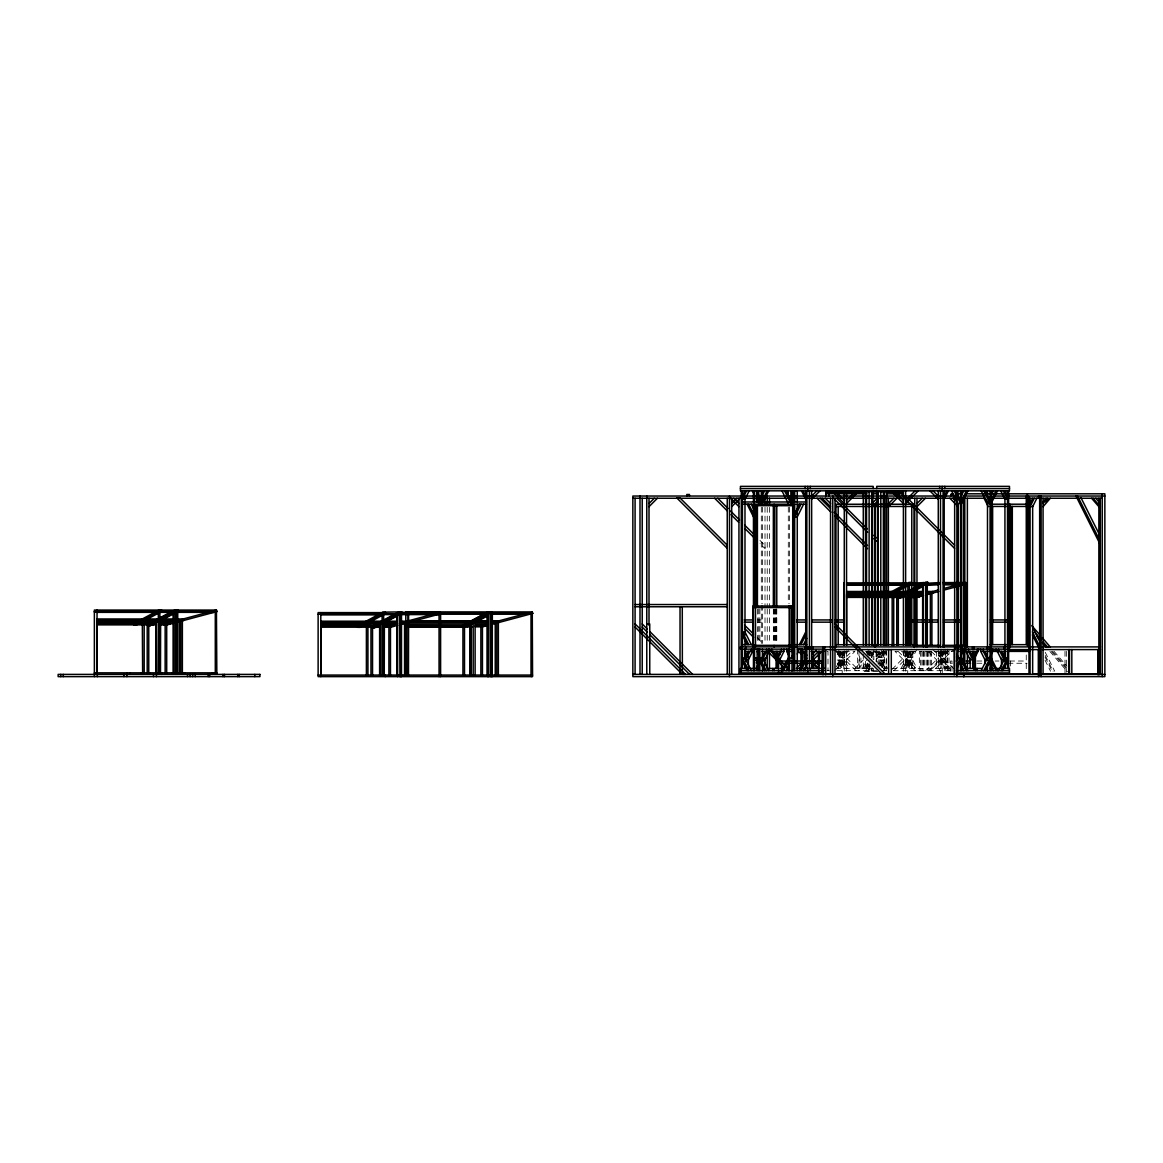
<?xml version="1.0" encoding="UTF-8"?>
<svg xmlns="http://www.w3.org/2000/svg" width="1163" height="1163" viewBox="0 0 1163 1163"><rect width="100%" height="100%" fill="white"/><g stroke="black" fill="none" stroke-linecap="round" stroke-linejoin="round"><path stroke-width="0.75" stroke-dasharray="5 3.75" d="M839.439 654.391L840.747 651.76M839.439 657.546L843.64 649.128M842.012 654.391L843.32 651.76M836.284 667.053L839.788 660.046M842.012 657.546L846.213 649.128M837.156 668.449L839.788 663.201M845.894 651.76L844.585 654.391L837.2 654.391M838.145 668.449L842.361 660.046M848.786 649.128L844.585 657.546L837.2 657.546M842.361 663.201L839.73 668.449L839.788 651.367M862.35 668.449L866.551 660.046M863.92 668.449L866.551 663.201L869.124 663.201L866.493 668.449M864.923 668.449L869.124 660.046M867.496 668.449L871 661.442M869.066 668.449L870.389 665.832M879.533 651.76L878.225 654.391L883.371 654.391L884.68 651.76M882.426 649.128L878.225 657.546L883.371 657.546L887.573 649.128M880.798 654.391L882.106 651.76M880.798 657.546L884.999 649.128M907.562 654.391L908.87 651.76M901.121 668.449L905.337 660.046L912.708 660.046L916.909 668.449M907.562 657.546L911.763 649.128M902.706 668.449L905.337 663.201L912.708 663.201L915.339 668.449M910.135 654.391L911.458 651.76M903.709 668.449L907.91 660.046M910.135 657.546L914.336 649.128M907.91 663.201L905.279 668.449L905.337 651.367M914.031 651.76L912.708 654.391L905.337 654.391L904.014 651.76M906.282 668.449L910.484 660.046M916.909 649.128L912.708 657.546L905.337 657.546L901.121 649.128M910.484 663.201L907.852 668.449L907.91 651.367M942.524 651.367L939.908 656.615L942.481 656.615L945.097 651.367M944.109 651.367L939.908 659.77L942.481 659.77L946.682 651.367M837.956 664.349L844.28 658.011M846.519 656.615L851.767 651.367M834.772 670.688L844.28 661.166M846.519 659.77L854.921 651.367L834.7 651.367M854.878 668.449L863.28 660.046M858.032 668.449L863.28 663.201M876.073 656.615L881.336 651.367M876.073 659.77L884.476 651.367L884.476 670.688M891.992 669.423L903.404 658.011M905.628 656.615L910.891 651.367M893.882 670.688L903.404 661.166M905.628 659.77L914.045 651.367M925.603 670.688L938.279 658.011M928.757 670.688L938.279 661.166M945.315 654.391L948.47 651.236M932.45 668.449L940.852 660.046M945.315 657.546L953.718 649.128M935.604 668.449L940.852 663.201M757.68 619.937L761.314 619.937M757.68 622.161L761.314 622.161M826.893 651.367L827.998 651.367L827.998 670.688M865.432 651.367L884.476 651.367M915.208 651.367L895.001 651.367L903.404 659.77M947.932 651.367L919.337 651.367L919.337 670.688M951.16 651.367L953.733 651.367M866.261 652.254L886.628 652.254L886.628 668.449M869.124 654.391L867.802 651.76L869.124 654.391L871.698 654.391L870.375 651.76M837.2 660.046L844.585 660.046L848.786 668.449M976.833 661.02L982.982 661.02M995.121 661.02L998.959 661.02M1009.615 661.02L1027.074 661.02M837.2 663.201L844.585 663.201L847.216 668.449M878.225 663.201L883.371 663.201L886.002 668.449M950.491 663.259L952.424 663.259M976.833 663.259L982.154 663.259M1007.987 663.259L1027.074 663.259M835.572 668.449L872.817 668.449M891.89 668.449L953.718 668.449L945.315 660.046M826.893 670.688L829.466 670.688M836.851 670.688L877.963 670.688M881.699 670.688L886.744 670.688M893.199 670.688L952.904 670.688M877.963 671.574L861.478 671.574L861.478 670.688M937.698 651.236L940.852 654.391M932.45 649.128L940.852 657.546M945.315 663.201L950.564 668.449M931.301 651.367L936.549 656.615M928.147 651.367L936.549 659.77M905.628 658.011L918.305 670.688M898.141 651.367L903.404 656.615M905.628 661.166L915.15 670.688M759.991 540.446L765.109 545.563L765.109 548.718L760.064 543.673M868.587 651.367L873.849 656.615M866.639 652.559L873.849 659.77L873.849 651.367M846.519 658.011L859.181 670.688M839.032 651.367L844.28 656.615M846.519 661.166L856.041 670.688M835.877 651.367L844.28 659.77M757.273 637.818L762.317 642.863M1053.94 651.222L1066.922 666.225M1052.442 651.222L1066.616 667.577M1051.381 651.425L1066.602 669.001M1049.898 651.425L1067.445 671.691M1045.246 652.327L1054.71 671.24M1045.246 655.481L1053.14 671.24M1045.043 657.051L1052.137 671.24M1045.043 660.206L1050.552 671.24M950.534 670.688L944.196 658.011L941.623 658.011L947.947 670.688M948.95 670.688L944.196 661.166L941.623 661.166L946.377 670.688M909.161 651.76L910.484 654.391M906.282 649.128L910.484 657.546M906.588 651.76L907.91 654.391M910.135 660.046L914.336 668.449M903.709 649.128L907.91 657.546M910.135 663.201L912.766 668.449L912.708 651.367M907.562 660.046L911.763 668.449L911.603 651.367M907.562 663.201L910.193 668.449M883.429 668.449L880.798 663.201L882.761 667.14M867.496 649.128L871.698 657.546M866.319 651.934L868.427 656.136M841.038 651.76L842.361 654.391M838.145 649.128L842.361 657.546M838.465 651.76L839.788 654.391M842.012 660.046L846.213 668.449M836.284 650.539L839.788 657.546M842.012 663.201L844.643 668.449L844.585 651.367M839.439 660.046L843.64 668.449M839.439 663.201L842.07 668.449L842.012 651.367M1066.34 651.324L1066.326 672.214M1064.988 651.324L1064.988 673.959M1026.26 654.958L1026.26 671.211M1010.56 661.02L1010.56 668.027M951.988 671.211L951.988 661.02L950.491 661.02L950.491 671.211M948.979 649.128L948.979 668.449M947.482 649.128L947.482 668.449M947.045 649.128L947.045 668.449M945.563 649.128L945.563 668.449M945.315 651.367L945.315 668.449M944.792 668.449L944.792 670.688M944.196 649.128L944.196 668.449M943.077 649.128L943.091 668.449M942.481 651.367L942.481 668.449M942.219 668.449L942.219 672.912M941.623 649.128L941.623 668.449M941.361 651.367L941.361 668.449M940.852 651.367L940.852 668.449M940.504 649.128L940.504 668.449M940.489 670.688L940.489 672.912M939.908 651.367L939.908 668.449M939.646 668.449L939.646 670.688M938.788 651.367L938.788 668.449M938.279 649.128L938.279 668.449M936.549 651.367L936.549 668.449M931.432 651.367L931.432 670.688M930.327 651.367L930.327 670.688M928.859 651.367L928.859 670.688M927.754 651.367L927.754 670.688M927.231 651.367L927.231 668.449M926.126 651.367L926.126 668.449M924.658 651.367L924.658 668.449M923.538 651.367L923.538 668.449M923.029 651.367L923.029 670.688M921.91 651.367L921.91 670.688M920.456 651.367L920.456 670.688M910.484 651.367L910.484 668.449M910.135 651.367L910.135 668.449M909.015 651.367L909.015 668.449M907.562 651.367L907.562 668.449M907.721 670.688L907.721 672.912M906.442 651.367L906.442 668.449M905.628 650.699L905.628 671.124M903.404 650.699L903.404 671.124M886.148 650.8L886.148 670.775M885.13 650.03L885.13 652.254M883.909 650.8L883.909 670.775M883.647 650.03L883.647 652.254M883.371 652.254L883.371 666.661M882.252 651.367L882.252 666.661M880.798 652.254L880.798 666.661M879.679 652.254L879.679 666.661M878.225 652.254L878.225 664.858M877.106 652.254L877.106 663.055M876.451 649.128L876.451 661.427M876.073 651.367L876.073 661.616M874.954 650.03L874.954 652.254M873.471 650.03L873.471 657.909M873.471 668.449L873.471 670.688M872.817 652.254L872.817 657.647M871.974 650.8L871.974 656.237M871.974 667.14L871.959 671.574M871.698 652.254L871.698 657.647M871.741 668.449L871.741 670.688M870.244 652.254L870.244 655.859M869.735 650.8L869.735 656.237M869.735 665.323L869.982 671.792M869.124 664.858L869.168 670.688M868.95 670.688L868.95 671.574M868.528 668.449L868.528 670.688M868.165 668.449L868.223 671.574M867.656 663.055L867.671 670.688M867.511 663.506L867.511 670.775M866.682 670.688L866.551 663.055M865.519 661.253L865.432 670.688M863.28 654.057L863.28 668.449M860.896 657.909L860.896 668.449M859.399 656.165L859.399 668.449M858.963 650.887L858.963 668.449M857.48 649.128L857.48 668.449M846.519 650.699L846.519 671.124M844.28 650.699L844.28 671.124M843.466 651.367L843.466 668.449M842.361 651.367L842.361 668.449M842.201 670.688L842.201 672.912M840.893 651.367L840.893 668.449M839.439 651.367L839.439 668.449M838.319 651.367L838.319 668.449M789.401 507.184L789.401 603.466M788.296 507.184L788.296 603.466M776.782 609.121L776.782 641.787M776.23 608.976L776.23 643.284M776.026 608.976L776.026 643.284M775.285 609.121L775.285 641.787M774.849 609.121L774.849 641.787M774.107 609.121L774.107 641.787M773.351 609.121L773.351 641.787M769.47 507.344L769.47 607.217M769.47 609.034L769.47 641.714M767.231 507.344L767.231 607.217M767.231 609.034L767.231 641.714M765.007 507.344L765.007 607.217M765.007 609.034L765.007 641.714M762.419 507.184L762.419 603.466M762.419 605.283L762.419 643.43M761.314 507.184L761.314 603.466M761.314 605.283L761.314 643.43M759.846 608.918L759.846 643.43M758.727 608.918L758.727 643.43M757.418 609.121L757.418 641.787M883.371 660.046L878.225 660.046L882.426 668.449L887.573 668.449L883.371 660.046M884.999 668.449L880.798 660.046L884.999 668.449"/><path stroke-width="1.5" d="M97.038 672.839L97.038 621.246L141.086 621.246L140.825 619.763M97.038 618.963L142.308 618.963L142.627 673.014L144.183 673.014L144.168 620.199L97.038 620.461M320.799 675.063L320.799 623.484L364.862 623.484L366.33 622.685L366.069 621.202L320.799 621.202M366.389 675.238L366.389 622.641L367.93 622.423L367.944 675.238M892.166 645.509L892.166 592.912L893.722 592.708L893.736 645.509M1039.649 496.034L1039.649 674.831M160.494 672.839L160.625 620.766L158.313 621.173M383.485 675.063L383.586 628.761M384.255 675.063L384.386 622.99L382.075 623.412M910.048 645.334L910.178 593.261M742.416 496.092L745.047 490.83M746.617 490.83L742.416 499.232L744.989 499.232L749.19 490.83M762.23 495.583L764.614 490.83M762.419 500.352L767.187 490.83M768.758 490.83L762.419 503.506L762.419 490.83M791.785 495.583L793.37 492.414M791.988 500.352L793.573 497.183M793.573 500.337L791.988 503.506L791.988 490.83M794.692 513.726L799.461 504.204M801.031 504.204L794.692 516.881L797.266 516.881L803.604 504.204M745.846 656.615L748.478 651.367M750.048 651.367L745.846 659.77L748.42 659.77L752.621 651.367M756.357 662.765L758.727 658.011L754.554 658.011M756.561 667.518L758.93 662.765M762.419 656.615L765.05 651.367M757.346 669.103L758.93 665.919M769.208 649.128L769.208 651.367L764.992 659.77L762.419 659.77L766.621 651.367L766.621 649.128M777.204 656.615L779.835 651.367L779.777 654.784M783.978 649.128L783.978 651.367L779.777 659.77L777.204 659.77L781.405 651.367L781.405 649.128M781.958 670.688L788.296 658.011M783.528 670.688L787.496 662.75M791.988 656.615L793.951 652.676M786.101 670.688L789.284 664.335M799.388 644.665L805.726 632.003M792.686 658.374L794.082 655.569M800.973 644.665L805.726 635.158M797.353 654.158L798.763 649.128M803.546 644.665L806.715 638.327M799.388 670.688L805.726 658.011M800.973 670.688L804.927 662.75M803.546 670.688L806.715 664.335M944.196 496.092L946.813 490.83M944.196 499.232L948.397 490.83M961.438 495.583L963.807 490.83M961.627 500.352L966.38 490.83M961.627 503.506L967.965 490.83M990.193 497.183L993.376 490.83M991.181 500.352L995.95 490.83M991.181 503.506L997.52 490.83M1030.084 503.521L1032.715 498.258M1034.3 498.258L1030.084 506.675L1032.657 506.675L1036.873 498.258M956.349 661.18L957.934 658.011L960.507 658.011L956.553 665.934M961.147 655.569L963.255 649.128M956.538 669.103L960.507 661.166M972.573 653.984L973.882 651.367L973.838 668.449M973.838 656.615L976.455 651.367M973.838 659.77L978.039 651.367L978.039 649.128M981.165 670.688L987.489 658.011L990.076 658.011L983.738 670.688M990.018 656.964L992.809 651.367L992.809 649.128M985.308 670.688L990.076 661.166M998.595 670.688L1004.934 658.011L1007.507 658.011L1001.169 670.688M1002.739 670.688L1007.507 661.166M1042.717 502.198L1046.133 498.258M1043.066 503.521L1047.616 498.258M1045.741 501.864L1047.819 499.465M1043.066 506.675L1050.349 498.258M649.012 503.521L654.26 498.258M649.012 506.675L657.415 498.258M731.687 503.521L736.949 498.258M731.687 506.675L740.104 498.258M811.643 496.092L816.906 490.83M811.643 499.232L820.06 490.83M825.861 493.723L866.784 493.737M825.861 495.947L825.774 491.571L866.711 491.571M846.519 500.352L856.041 490.83M846.519 503.506L859.181 490.83M871.974 503.521L877.222 498.258M873.166 505.469L877.978 500.671M893.824 498.258L888.576 503.521L888.576 506.675L896.978 498.258M899.333 493.81L899.406 495.961M902.386 493.737L886.279 493.839M902.386 495.961L902.314 491.571L886.279 491.6M905.628 500.352L915.15 490.83M905.628 503.506L918.305 490.83M916.967 503.521L922.23 498.258M916.967 506.675L925.385 498.258M797.396 667.257L802.208 662.445M812.661 653.94L816.266 650.335M799.344 668.449L801.452 666.355M813.359 656.615L818.621 651.367M813.359 659.77L821.776 651.367M161.395 610.866L172.88 610.866L176.587 609.688L176.98 611.186L149.664 625.825L156.598 622.917M146.262 618.963L157.732 618.963L158.139 620.461L155.857 621.667L155.857 674.395M160.014 612.349L173.272 612.349L176.98 611.186M380.025 621.987L381.493 621.202L381.9 622.685L367.174 623.484M383.514 613.09L383.775 614.587L397.034 614.587L400.741 613.41L400.348 611.912L382.976 612.145L359.018 624.982M908.507 645.334L908.507 593.334L906.181 593.755L907.692 592.956L907.285 591.473L905.817 592.258L906.181 645.334M922.419 583.361L926.141 582.183L926.533 583.681L907.751 593.741M926.533 583.681L922.826 584.858L909.568 584.858M135.257 622.743L154.417 612.479M94.363 611.564L159.171 611.564L158.909 610.066L157.427 610.866L97.038 610.866M143.965 619.327L147.149 617.611M133.658 623.601L133.861 625.113L159.404 611.418L174.741 611.564L174.348 610.066L161.221 610.066L161.497 611.564M133.861 625.113L136.173 625.113L161.73 611.418L161.526 609.906L159.215 609.906L159.404 611.418M150.856 622.656L169.653 612.581M160.218 618.454L168.751 613.875M147.73 624.327L148.137 625.825L174.741 611.564M173.81 613.701L159.724 621.246L173.781 621.246M366.912 621.987L368.38 621.202L368.642 622.685L381.9 622.685M357.419 625.839L357.623 627.337L383.179 613.642L398.502 613.788L398.109 612.305M320.799 627.119L358.073 627.119L359.541 626.319L359.28 624.836L320.799 624.836M405.8 611.898L532.276 611.912L532.567 676.633L318.124 676.633L318.124 612.61L382.104 612.61L382.365 614.093L380.897 614.893L320.799 614.893M357.623 627.337L359.934 627.337L385.491 613.642L385.287 612.145M377.757 623.208L373.236 625.621L373.643 627.119L360.515 627.119L360.123 625.621M380.883 621.522L396.539 613.134M381.566 621.987L394.94 614.82M371.491 626.566L371.898 628.049L398.502 613.788M400.741 613.41L373.425 628.049L397.572 615.925M462.7 625.389L465.84 623.702M468.98 622.016L483.11 614.442M486.599 612.581L487.82 611.912M463.019 625.403L485.073 613.599M486.977 612.581L488.213 611.912L488.475 613.41L463.296 626.973L408.475 626.973M480.726 616.971L483.866 615.285M490.844 612.581L492.08 611.912L492.342 613.41L492.225 676.633M465.215 626.886L487.21 615.111M467.148 626.886L471.858 624.371M487.559 615.954L474.33 623.063L488.155 623.063M883.211 596.11L903.971 584.974M909.306 583.361L923.887 582.576L924.294 584.059L897.676 598.32L897.284 596.837M908.957 583.913L883.415 597.608L885.726 597.608L911.283 583.913L911.08 582.416L908.754 582.416L908.957 583.913L911.283 583.913M898.854 595.994L923.887 582.576M899.522 596.445L902.648 594.773M925.472 583.361L939.37 582.576M898.81 596.837L899.203 598.32L904.61 595.427M904.581 596.27L899.203 598.32M923.364 586.196L909.262 593.755L923.32 593.755M939.82 584.059L925.879 584.858L938.439 584.858M168.417 622.932L173.563 621.551M182.14 619.254L207.872 612.363M213.018 610.982L216.434 610.066L216.972 611.564L177.081 622.234M166.702 625.011L173.97 623.063M392.178 625.171L397.324 623.79M405.902 621.493L435.064 613.671M390.463 627.235L397.731 625.301M400.842 624.458L440.733 613.788L440.21 612.305L401.162 612.305M404.564 623.79L406.134 623.383M482.441 625.272L487.588 623.891M495.889 621.667L527.086 613.308M482.441 626.886L487.631 625.505M491.106 624.575L532.814 613.41L532.276 611.912M923.117 594.06L916.255 595.892L909.161 595.892M928.263 592.679L938.556 589.917M943.702 588.551L959.126 584.408M963.037 583.361L965.988 582.576L966.526 584.059L943.92 590.106M923.524 595.572L916.255 597.52L916.255 645.334M926.635 594.729L938.948 591.429M930.356 594.06L931.912 593.653M924.963 584.509L922.637 584.945L922.637 645.334M381.29 623.819L383.601 623.412M399.185 614.224L401.497 613.831L401.497 676.633M924.963 584.495L927.289 584.102L926.955 582.576M175.875 610.066L178.113 609.688L178.506 611.186L176.267 611.564M148.137 625.825L150.376 625.447M371.898 628.049L374.137 627.671M897.676 598.32L899.915 597.942M159.883 672.839L159.869 611.782L158.342 611.985L158.168 674.395M158.328 612.61L159.869 611.782M383.645 675.063L383.63 614.02L382.104 614.224L382.089 675.063M382.089 614.849L383.63 614.02M907.896 584.495L909.422 584.291L909.437 645.334M907.867 585.12L909.422 584.291M740.438 488.605L1009.484 488.605M872.061 491.571L877.396 491.571M825.846 492.167L863.222 492.167M886.366 492.167L902.386 492.167M872.046 493.839L877.469 493.737M955.739 493.81L959.359 493.81M965.828 493.81L1003.843 493.81M1007.463 493.81L1104.85 493.81L1104.85 676.633L632.846 676.633L632.846 496.034L956.887 496.034L956.887 676.633M964.025 496.034L985.076 496.034M992.984 496.034L1004.687 496.034M1007.26 496.034L1104.85 496.034M632.846 498.258L956.887 498.258M985.613 498.258L963.676 498.258L963.676 645.349M992.199 498.258L1102.277 498.258M742.416 501.98L806.497 501.98M951.596 490.83L957.934 503.506L960.507 503.506L954.169 490.83M742.416 504.204L806.497 504.204M990.222 504.204L1030.534 504.204M754.743 505.687L793.631 505.687M835.964 506.472L874.605 506.472M875.361 506.472L914.002 506.472M990.222 506.443L1009.557 506.443M1009.92 506.443L1029.24 506.443M942.917 582.576L965.988 582.576L966.395 646.904M846.591 582.881L907.896 582.881L908.158 584.364L846.591 584.364M924.294 584.059L911.036 584.059L910.774 582.576M943.382 584.059L966.526 584.059M943.818 584.858L958.181 584.858M846.591 585.163L906.675 585.163M956.887 586.704L958.443 586.704L958.443 589.379L956.887 589.379M846.591 591.473L891.847 591.473L892.123 592.956L846.591 592.956M894.173 591.473L907.285 591.473M913.798 591.473L922.419 591.473M925.879 591.473L932.77 591.473L933.308 592.956L926.359 592.956M846.591 592.258L890.378 592.258M897.618 592.258L904.174 592.258M914.103 592.258L922.841 592.258M926.33 592.258L929.819 592.258L930.356 593.755L930.356 645.334M894.434 592.956L907.692 592.956M910.745 592.956L922.899 592.956M890.64 593.755L846.591 593.755L846.591 645.334L846.519 490.83M892.966 593.755L904.552 593.755M926.838 593.755L930.356 593.755M846.591 595.107L885.072 595.107L885.334 596.604L846.591 596.604M887.384 595.107L900.496 595.107L900.903 596.604L887.791 596.604M910.513 595.107L919.206 595.107L919.744 596.604L909.219 596.604M846.591 595.892L883.589 595.892M890.829 595.892L902.081 595.892M846.591 597.389L883.865 597.389M886.308 597.389L903.855 597.462M909.161 597.462L916.793 597.389M635.085 604.542L727.238 604.542M635.085 606.766L727.238 606.766M753.566 607.58L791.102 607.58M158.909 610.066L94.363 610.066L94.363 676.633M177.706 610.866L213.483 610.866L214.021 612.349L178.113 612.349M216.972 611.564L177.794 611.564L177.401 610.066L216.434 610.066L216.841 674.395M94.363 612.014L97.038 612.014M97.038 612.349L157.703 612.349M320.799 613.395L380.621 613.395M440.21 613.41L532.814 613.41M440.603 676.633L440.603 613.802L401.569 613.788L400.087 614.587L437.782 614.587L437.259 613.09M318.124 614.238L382.365 614.093M408.024 614.064L431.72 614.064M436.837 614.064L487.253 614.064M530.357 614.064L491.106 614.064L492.342 613.41L492.08 611.912M162.515 618.963L174.595 618.963M178.055 618.963L183.231 618.963L183.754 620.461L176.82 620.461M744.233 619.937L753.29 619.937M796.655 619.937L806.482 619.937M811.643 619.937L831.589 619.937M835.223 619.937L844.28 619.937M905.628 619.937L938.279 619.937M943.426 619.937L960.507 619.937M990.425 619.937L1007.507 619.937M144.881 620.461L158.139 620.461M161.192 620.461L173.345 620.461M408.024 620.897L471.437 620.897L471.698 622.379L408.024 622.379M477.092 620.911L487.908 620.911M491.513 620.911L498.723 620.911L499.247 622.409L490.786 622.409M143.412 621.246L158.953 620.838L158.953 672.839M177.285 621.246L180.803 621.246L180.803 674.395M370.023 621.202L381.493 621.202M386.276 621.202L396.641 621.202M400.087 621.202L406.992 621.202L407.515 622.685L400.581 622.685M415.133 621.551L470.201 621.551M479.185 621.565L487.719 621.565M491.135 621.565L496.267 621.565M744.233 622.161L753.29 622.161M796.655 622.161L806.482 622.161M811.643 622.161L831.589 622.161M835.223 622.161L844.28 622.161M905.628 622.161L938.279 622.161M943.426 622.161L960.507 622.161M990.425 622.161L1007.507 622.161M487.399 622.409L475.565 622.409L475.289 620.911M97.038 622.612L135.519 622.612L135.78 624.095L97.038 624.095M139.473 622.612L150.957 622.612L151.35 624.095L138.237 624.095L137.83 622.612M159.229 622.612L169.653 622.612L170.191 624.095L159.665 624.095M320.799 622.685L366.33 622.685M397.106 622.685L384.953 622.685L384.56 621.202M408.024 623.048L470.463 623.048L470.463 675.063M491.615 623.063L496.79 623.063L496.79 675.092M383.485 623.484L397.542 623.484M401.061 623.484L404.564 623.484L404.564 675.063M646.773 623.95L649.754 623.95L649.754 674.395M97.038 624.88L134.312 624.88L134.036 623.397M152.527 624.953L156.511 624.88M159.622 624.953L167.239 624.88L166.702 623.397L166.702 672.839M363.234 624.836L374.719 624.836L375.111 626.319L361.998 626.319L361.591 624.836M384.72 624.836L393.414 624.836L393.952 626.319L385.186 626.319M408.024 624.749L464.27 624.822L464.517 626.232M475.333 624.749L484.36 624.749L484.898 626.232L474.984 626.232M320.799 626.319L359.541 626.319M408.024 626.232L464.531 626.319M471.684 626.232L468.384 626.232L468.108 624.749M408.024 626.886L472.251 626.886M475.347 626.842L482.441 626.842L482.441 675.063M380.272 627.119L376.696 627.119L376.289 625.621M383.848 627.119L391.001 627.119L390.463 625.621L390.463 675.063M370.968 627.191L379.836 627.191M385.157 627.191L390.463 627.191M742.416 644.665L753.45 644.665M794.692 644.665L806.729 644.665M835.964 644.709L874.605 644.709M875.361 644.709L914.002 644.709M990.222 644.665L1009.557 644.665M1009.92 644.665L1029.24 644.665M753.566 645.334L791.102 645.334L791.102 646.904M793.457 645.421L792.715 645.421L792.715 505.687M873.413 645.334L876.989 645.334M912.751 645.334L939.617 645.334M942.975 645.334L966.395 645.334M793.573 646.904L740.438 646.904L740.438 649.128L794.387 649.128M794.692 646.904L1100.474 646.904M797.338 649.128L824.276 649.128M959.242 649.128L957.745 649.128L957.745 646.904M960.9 649.128L1009.484 649.128L1009.484 646.904M823.026 649.579L955.317 649.579L955.317 646.904M976.673 649.579L980.758 649.579M1008.001 649.579L1039.664 649.579M1042.441 649.579L1100.474 649.579M991.937 649.826L996.822 649.826M1007.623 649.826L1029.749 649.826M758.683 651.367L757.098 651.367L759.206 655.569M761.867 651.367L769.208 651.367M771.883 649.128L771.883 651.367L783.978 651.367M786.668 649.128L786.668 651.367L793.006 651.367M806.439 651.367L801.99 651.367L801.99 649.128M811.062 651.367L824.276 651.367M957.934 651.367L959.053 651.367M961.685 651.367L963.255 651.367M965.944 649.128L965.944 651.367L978.039 651.367M980.714 649.128L980.714 651.367L992.809 651.367M1006.039 651.367L996.037 651.367L996.037 649.128M991.414 651.396L999.133 651.396M1007.623 651.396L1029.749 651.396M789.401 658.011L793.573 658.011M754.554 660.235L758.727 660.235M789.401 660.235L793.573 660.235M966.177 661.02L970.567 661.02M778.585 663.259L821.689 663.259M966.177 663.259L970.567 663.259M758.48 668.449L740.438 668.449L740.438 672.912L823.782 672.912M767.507 668.449L777.8 668.449M780.126 668.449L783.731 668.449M796.364 668.449L824.8 668.449M960.769 668.449L982.415 668.449M989.64 668.449L993.246 668.449M996.851 668.449L1009.484 668.449L1009.484 672.912L956.379 672.912M740.438 670.688L820.191 670.688M821.165 670.688L824.32 670.688L821.79 668.144M956.379 670.688L1009.484 670.688M94.363 672.839L216.841 672.839M823.026 673.959L824.596 673.959M825.715 673.959L831.138 673.959M834.758 673.959L954.212 673.959M974.056 673.959L988.332 673.959M991.908 673.959L1029.386 673.959M1032.526 673.959L1039.664 673.959M1042.033 673.959L1099.122 673.959M632.846 674.395L1104.85 674.395M318.124 675.063L532.567 675.063M953.282 498.258L955.695 500.671M952.977 498.258L955.085 500.366M949.822 498.258L958.239 506.675M933.017 490.83L938.279 496.092M929.862 490.83L938.279 499.232M954.576 545.229L907.285 497.938L904.131 497.938L954.576 548.384M893.882 490.83L903.404 500.352M890.727 490.83L903.404 503.506M834.772 490.83L844.28 500.352M831.618 490.83L844.28 503.506M836.72 498.258L867.394 528.947M873.791 535.329L876.35 537.888M834.83 499.523L867.613 532.32M873.922 538.629L876.451 541.144M825.279 498.258L830.542 503.521M822.125 498.258L830.542 506.675M820.206 498.258L830.44 508.493M834.278 512.316L867.511 545.563M817.066 498.258L830.934 512.142M834.714 515.921L867.511 548.718M733.679 498.258L738.941 503.521M730.524 498.258L738.941 506.675M717.804 498.258L728.038 508.493M730.582 511.051L739.537 519.992M744.654 525.109L753.595 534.05M714.649 498.258L727.268 510.877M731.047 514.657L738.621 522.231M744.916 528.525L753.755 537.364M835.005 623.95L885.45 674.395M835.005 627.104L882.295 674.395M727.238 545.185L679.933 497.895L676.779 497.895L727.238 548.34M811.643 658.011L819.246 665.614M812.835 662.358L818.781 668.303M799.344 649.128L801.452 651.236M812.661 663.651L817.473 668.449M798.603 651.527L802.208 655.132M812.21 666.355L814.318 668.449M744.654 625.214L753.493 634.039M768.627 649.172L773.671 654.217M778.716 659.261L788.805 669.35M744.669 628.383L753.624 637.324M767.682 651.396L776.637 660.337M780.46 664.175L784.298 668.013M642.223 623.95L647.268 628.994M649.797 631.524L692.683 674.395M642.223 627.104L647.34 632.221M649.899 634.765L689.528 674.395M635.085 623.906L685.53 674.351L682.376 674.351L682.274 606.766M635.085 627.061L681.096 673.072M1095.793 498.258L1100.343 503.521M1093.06 498.258L1100.343 506.675L1098.861 506.675L1091.577 498.258M1032.686 626.683L1039.766 634.853M1042.121 637.586L1050.393 647.122M1034.997 632.512L1040.856 639.272M1043.196 641.961L1047.878 647.369M1037.018 636.568L1040.536 640.609M1042.877 643.313L1046.38 647.369M1080.921 497.604L1099.849 535.445M1077.563 496.034L1099.631 540.17M1075.979 496.034L1099.631 543.325M1004.876 490.83L1007.507 496.092M1003.306 490.83L1007.507 499.232L1004.934 499.232L1000.732 490.83M985.308 490.83L990.076 500.352M983.738 490.83L990.076 503.506L987.489 503.506L981.165 490.83M986.268 499.581L988.245 503.521M984.043 498.258L988.245 506.675M1031.857 625.52L1040.522 642.863M1032.424 631.829L1040.318 647.602M1032.424 634.983L1038.733 647.602M955.753 490.83L960.507 500.352M1001.445 651.367L1004.076 656.615M999.875 651.367L1004.076 659.77L1001.503 659.77L997.287 651.367M991.181 658.011L997.52 670.688M991.181 661.166L995.95 670.688M984.872 651.367L987.489 656.615M990.193 664.335L993.376 670.688M980.714 651.367L984.916 659.77L987.489 659.77L983.287 651.367L983.287 649.128M970.087 651.367L972.719 656.615M965.944 651.367L970.146 659.77L972.719 659.77L968.517 651.367L968.517 649.128M961.627 658.011L967.965 670.688M961.627 661.166L966.38 670.688M956.626 653.984L957.934 656.615M961.438 665.919L963.807 670.688M956.538 656.964L957.934 659.77M803.095 490.83L805.726 496.092M801.525 490.83L805.726 499.232M786.101 490.83L790.869 500.352M784.531 490.83L790.869 503.506L790.869 490.83M781.958 490.83L788.296 503.506M756.546 490.83L761.314 500.352M756.561 493.999L761.314 503.506L761.314 490.83M752.403 490.83L753.987 493.999M756.357 498.753L758.727 503.506L758.727 499.916M751.254 504.204L754.438 510.557M748.681 504.204L753.45 513.726M747.111 504.204L753.45 516.881M804.811 651.367L806.788 655.307M803.24 651.367L806.744 658.374M786.668 651.367L788.761 655.569M773.453 651.367L776.084 656.615M771.883 651.367L776.084 659.77M768.758 670.688L762.419 658.011L759.846 658.011L766.184 670.688M759.846 661.166L764.614 670.688M751.327 644.665L744.989 632.003L742.416 632.003L748.754 644.665M742.416 635.158L747.169 644.665M751.327 670.688L744.989 658.011L742.416 658.011L748.754 670.688M742.416 661.166L747.169 670.688M440.21 612.305L440.733 613.788M180.28 619.763L180.803 621.246M918.843 595.209L919.25 596.706M484.593 624.705L485 626.203M437.622 612.988L438.029 614.5M396.641 613.09L397.034 614.587M390.463 625.621L390.87 627.133M377.771 624.836L378.164 626.319M375.256 626.174L375.664 627.671M213.861 610.764L214.254 612.276M172.88 610.866L173.272 612.349M166.702 623.397L167.109 624.909M156.264 619.763L156.453 676.633M154.01 622.612L154.403 624.095M152.527 623.397L152.935 624.88M149.475 623.397L149.882 624.88L136.754 624.88L136.362 623.397M471.16 620.853L471.422 622.336M384.982 612.305L385.258 613.788M357.811 625.621L358.073 627.119M490.146 611.912L490.292 676.633M488.213 611.912L488.416 613.424M382.976 612.145L383.179 613.642M359.73 625.839L359.934 627.337M135.969 623.601L136.173 625.113M1102.277 493.81L1102.277 676.633M1100.343 498.258L1100.343 674.395M1099.122 649.579L1099.122 674.831M1098.861 498.258L1098.861 674.395M1098.337 650.393L1098.337 673.13M1097.959 649.579L1097.959 674.831M1071.821 649.579L1071.821 673.959M1069.509 649.579L1069.509 673.959M1068.724 649.579L1068.724 673.959M1043.066 498.258L1043.066 674.395M1041.132 496.034L1041.132 676.633M1038.864 646.904L1038.864 649.579M1038.559 496.034L1038.559 498.258M1038.559 674.395L1038.559 676.633M1038.312 649.579L1038.312 674.831M1032.657 505.527L1032.657 674.395M1030.084 498.258L1030.084 674.395M1029.24 504.204L1029.24 646.904M1029.226 649.826L1029.226 651.396M1028.979 498.258L1028.979 674.395M1028.485 496.034L1028.485 645.567M1028.136 506.443L1028.136 644.665M1027.38 493.81L1027.38 645.567M1026.26 496.034L1026.26 644.128M1012.319 506.443L1012.319 644.665M1011.04 506.443L1011.04 644.665M1009.92 504.204L1009.92 646.904M1009.557 504.204L1009.557 646.904M1008.626 490.83L1008.626 646.904M1008.626 649.128L1008.626 668.449M1008.437 506.443L1008.437 644.665M1008.205 651.324L1008.205 668.725M1007.507 490.83L1007.507 646.904M1007.507 649.128L1007.507 668.449M1005.181 651.367L1005.181 659.901M1005.181 665.032L1005.181 668.449M1004.934 498.084L1004.934 646.904M1004.934 649.128L1004.934 659.668M1004.934 664.945L1004.934 668.449M1004.323 646.904L1004.323 649.128M1004.076 651.367L1004.076 661.616M1001.503 658.2L1001.503 666.748M998.61 649.128L998.61 651.367M992.635 506.443L992.635 644.665M991.937 500.075L991.937 505.527M991.937 650.8L991.937 661.689M991.937 665.323L991.937 668.958M991.181 490.83L991.181 670.688M990.076 490.83L990.076 670.688M987.489 490.83L987.489 496.281M987.489 501.733L987.489 660.337M987.489 663.928L987.489 671.124M987.314 646.904L987.314 649.128M984.916 658.549L984.916 663.928M977.211 668.449L977.211 670.688M975.728 668.449L975.728 670.688M975.408 654.987L975.408 669.408M974.013 646.904L974.013 649.128M974.056 656.79L974.056 669.408M972.719 651.367L972.719 668.449M972.53 646.904L972.53 649.128M970.146 658.2L970.146 668.449M967.369 498.258L967.369 647.166M967.369 652.603L967.369 668.958M964.796 498.258L964.854 646.904M964.796 648.983L964.796 667.14M963.923 500.075L963.923 645.349M963.923 648.983L963.923 661.689M963.923 674.395L963.923 676.633M963.676 648.983L963.676 665.323M963.676 674.395L963.676 676.633M961.627 490.83L961.627 670.688M960.507 490.83L960.507 670.688M958.239 503.521L958.239 583.608M958.239 589.06L958.239 645.349M957.934 490.83L957.934 496.281M957.934 503.55L957.934 658.549M957.934 663.419L957.934 671.124M954.649 498.258L954.649 674.395M954.212 649.579L954.212 674.831M953.515 496.034L953.515 494.479L950.84 494.479L950.84 496.034M951.349 493.81L951.349 496.034M944.792 486.367L944.792 488.605M944.196 490.83L944.196 646.904M943.077 490.83L943.077 646.904M942.219 486.367L942.219 490.83M940.504 490.83L940.504 646.904M939.646 486.367L939.646 488.605M938.279 490.83L938.279 646.904M931.912 593.319L931.912 645.334M927.289 584.102L927.289 646.904M926.504 584.509L926.518 646.904M925.733 646.904L925.733 584.102L923.422 584.524L923.422 646.904M916.967 498.258L916.967 646.584M914.743 498.258L914.743 646.584M914.002 646.933L914.002 504.248L875.361 504.248L875.361 646.933M911.777 506.472L911.777 644.709M907.867 584.495L907.867 645.334M905.628 490.83L905.628 645.247M903.404 490.83L903.404 645.247M898.316 597.462L898.316 645.334M896.76 597.462L896.76 645.334M893.722 592.708L892.166 592.912M891.294 649.579L891.294 673.959M888.619 649.579L888.619 673.959M888.372 498.258L888.372 592.679M888.372 596.314L888.372 645.349M886.628 592.767L886.628 491.716L863.28 491.716L863.295 645.102M886.628 596.372L886.628 645.102M886.148 496.034L886.148 592.679M886.148 596.314L886.148 645.349M884.403 491.716L884.403 645.102M883.371 491.716L883.371 645.102M880.798 491.716L880.798 645.102M878.225 491.716L878.225 645.102M877.585 506.472L877.585 644.709M877.106 491.716L877.106 506.152M876.728 488.605L876.728 486.367L1009.484 486.367L1009.484 490.83L740.438 490.83L740.438 486.367L873.18 486.367L873.18 488.605M874.605 646.933L874.605 504.248L835.964 504.248L835.964 646.933M872.817 491.716L872.817 506.152M872.381 506.472L872.381 644.709M871.974 498.258L871.974 505.527M871.698 491.716L871.698 645.102M869.124 491.716L869.124 645.102M866.551 491.716L866.551 645.102M865.519 491.716L865.519 645.102M844.28 490.83L844.28 645.247M843.916 582.881L843.916 632.919M843.916 636.365L843.916 645.334M838.189 506.472L838.189 644.709M835.005 498.258L835.005 674.395M832.766 496.034L832.766 676.633M830.542 498.258L830.542 674.395M825.715 649.579L825.715 674.831M824.596 646.904L824.596 649.579M823.797 651.367L823.797 668.449M823.026 646.904L823.026 674.831M822.677 651.367L822.677 668.449M822.168 651.367L822.168 661.907M821.689 674.395L821.689 661.02L778.585 661.02L778.585 674.395M819.595 651.367L819.595 661.907M818.723 661.02L818.723 674.395M818.476 653.112L818.476 668.929M813.359 651.367L813.359 668.449M812.85 646.904L812.85 649.128M811.643 490.83L811.643 646.904M811.643 649.128L811.643 668.449M810.277 486.367L810.277 488.605M810.277 646.904L810.277 649.128M810.277 668.449L810.277 670.688M809.419 490.83L809.419 646.904M809.419 649.128L809.419 668.449M807.704 486.367L807.704 490.83M807.704 646.904L807.704 649.128M807.704 668.449L807.704 672.912M806.846 490.83L806.846 646.904M806.846 649.128L806.846 668.449M805.726 490.83L805.726 646.904M805.726 649.128L805.726 668.449M805.13 486.367L805.13 488.605M805.13 646.904L805.13 649.128M805.13 668.449L805.13 670.688M804.607 654.784L804.607 658.2M804.36 652.647L804.36 661.427M802.426 649.128L802.426 664.945M800.944 649.128L800.944 668.449M797.266 490.83L797.266 501.98M797.266 504.204L797.266 509.641M797.266 513.261L797.266 670.688M794.692 490.83L794.692 501.98M794.692 504.204L794.692 670.688M793.573 490.83L793.573 501.98M793.457 504.204L793.573 670.688M792.657 646.904L792.657 606.025L752.781 606.025L752.781 646.904M791.988 649.128L791.988 658.549M791.988 661.703L791.988 671.124M791.872 606.025L791.872 646.904M789.953 606.025L789.953 646.904M789.401 649.128L789.401 670.688M789.168 606.025L789.168 646.904M788.296 490.83L788.296 496.281M788.296 649.128L788.296 670.688M781.565 661.02L781.565 674.395M779.777 658.2L779.777 661.616M778.658 658.2L778.658 661.616M777.204 651.367L777.204 668.449M776.782 505.687L776.782 607.304M776.084 651.367L776.084 668.449M774.849 505.687L774.849 607.304M774.107 504.204L774.107 607.304M774.107 645.421L774.107 646.904M774.195 668.449L774.195 670.688M773.351 505.687L773.351 607.304M772.697 668.449L772.697 670.688M769.47 498.258L769.47 503.71M769.47 648.983L769.47 668.958M767.231 496.034L767.231 503.71M767.231 652.603L767.231 668.958M765.007 498.258L765.007 503.71M765.007 658.054L764.992 665.73M762.419 649.128L762.419 661.703M762.419 665.294L762.419 671.124M759.846 649.128L759.846 670.688M758.727 490.83L758.727 496.281M758.727 649.128L758.727 670.688M757.418 505.687L757.418 607.304M757.142 490.83L757.142 501.98M757.142 648.969L757.142 670.688M756.866 506.007L756.866 607.159M756.677 505.687L756.677 607.304M755.485 505.687L755.499 646.904M754.743 504.204L754.743 607.304M754.743 645.421L754.743 646.904M754.554 490.83L754.554 501.98M754.554 504.204L754.554 607.348M754.554 645.349L754.554 670.688M753.886 649.128L753.886 651.367L744.727 651.367L744.727 658.2M753.45 490.83L753.45 501.98M753.45 504.204L753.45 670.688M751.298 649.128L751.298 651.367M748.42 656.484L748.42 668.449M745.846 651.367L745.846 661.616M745.846 665.032L745.846 668.449M745.585 646.904L745.585 649.128M744.989 498.084L744.989 635.158M744.989 639.635L744.989 645.087M744.989 649.128L744.989 659.668M744.989 664.945L744.989 668.449M744.727 663.332L744.727 668.449M742.416 490.83L742.416 646.904M742.416 649.128L742.416 668.449M741.296 490.83L741.165 674.395M738.941 498.258L738.941 674.395M731.687 498.258L731.687 674.395M729.463 496.034L729.463 676.633M727.238 498.258L727.238 674.395M689.455 496.034L689.455 494.479L686.781 494.479L686.781 496.034M680.035 606.766L680.035 674.395M649.012 498.258L649.012 625.374M646.773 496.034L646.773 674.395M642.223 498.258L642.223 674.395M639.999 496.034L639.999 674.395M635.085 498.258L635.085 674.395M531.287 675.063L531.287 676.633M531.011 613.875L531.011 675.063M498.36 622.627L498.36 675.063M495.234 623.47L495.234 675.092M491.571 675.063L491.571 676.633M491.44 613.875L491.44 675.063M488.358 613.453L488.358 676.633M487.719 675.063L487.719 676.633M487.573 613.875L487.573 675.063M487.195 615.678L487.195 675.063M480.871 626.842L480.871 675.063M475.115 675.063L475.115 622.627L471.248 622.627L471.248 675.063M473.181 622.627L473.181 675.063M469.954 626.697L469.954 675.063M464.502 626.842L464.502 675.063M462.932 626.842L462.932 675.063M439.047 614.224L439.062 676.633M408.591 613.41L408.475 675.063M408.024 613.395L408.024 675.063M406.134 623.048L406.134 675.063M405.8 613.395L405.8 675.063M400.712 614.238L400.726 676.633M399.956 676.633L399.636 612.305L401.875 611.912L402.282 613.41L397.63 614.253L397.63 676.633M396.859 614.675L396.859 675.063M388.907 627.191L388.907 675.063M387.788 625.621L387.788 627.191M385.186 675.063L385.186 676.633M382.714 675.063L382.714 623.063L380.403 623.484L380.403 675.063M379.618 623.891L379.618 675.063M372.538 627.191L372.538 675.063M370.968 625.621L370.968 675.063M367.93 622.423L366.389 622.641M320.799 612.61L320.799 676.633M254.784 674.395L254.784 676.633M239.244 674.395L239.244 676.633M237.761 674.395L237.761 676.633M224.474 674.395L224.474 676.633M222.976 674.395L222.976 676.633M215.286 612L215.3 674.395M214.166 672.839L214.166 674.395M212.204 672.839L212.204 674.395M209.689 674.395L209.689 676.633M208.206 674.395L208.206 676.633M195.239 674.395L195.239 676.633M192.665 674.395L192.665 676.633M190.092 674.395L190.092 676.633M187.519 674.395L187.519 676.633M185.033 672.839L185.033 674.395M183.899 672.839L183.899 674.395M182.373 620.809L182.373 672.839M182.358 672.839L182.358 674.395M179.509 621.58L179.509 672.854M177.735 674.395L177.735 611.593L175.424 612L175.424 674.395M176.195 674.395L176.195 611.593L173.869 612.029L173.869 674.395M173.098 612.45L173.098 672.839M172.328 672.839L172.328 674.395M165.146 624.953L165.146 672.839M164.027 623.397L164.027 624.953M161.424 672.839L161.424 674.395M161.264 672.839L161.264 674.395M153.487 674.395L153.487 676.633M149.882 672.839L149.882 674.395M148.762 624.953L148.762 672.839M147.207 623.397L147.207 674.395M144.168 620.199L142.627 620.402M142.642 672.839L142.642 674.395M141.086 672.839L141.086 674.395M130.023 672.839L130.023 674.395M126.941 672.839L126.898 676.633M123.918 674.395L123.918 676.633M97.343 674.395L97.343 676.633M97.038 610.066L97.038 674.395M63.296 674.395L63.296 676.633M60.723 674.395L60.723 676.633M828.826 493.723L828.754 496.034L828.826 493.723M927.667 582.183L925.428 582.576L925.821 584.059L928.059 583.681L927.667 582.183M259.931 674.395L58.15 674.395L58.15 676.633L259.931 676.633L259.931 674.395"/></g></svg>
